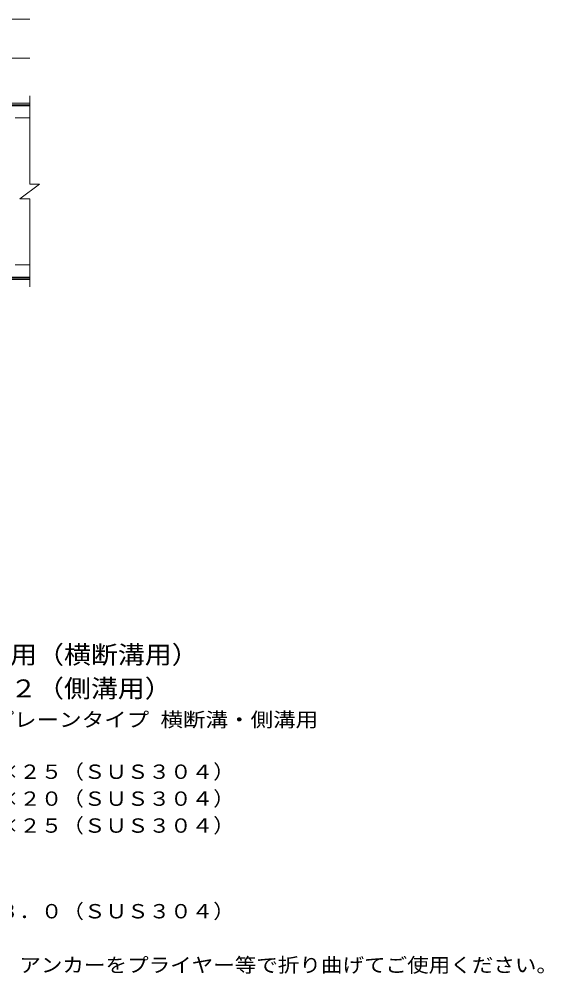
# Model space of a CAD drawing. Units: millimetres on the paper, enlarged 2 times, with parts at other scales. Extents: x -301 to 338, y -274 to 220.
# Drawn here: x 124 to 338.4, y -177.2 to 212.9 of the extents above; entities that cross this region are included whole.
import ezdxf
from ezdxf.enums import TextEntityAlignment as Align

# ---------------------------------------------------------------- set-up
doc = ezdxf.new("R2010")
doc.units = ezdxf.units.MM
doc.header["$LTSCALE"] = 2
doc.linetypes.add('DASHED3', pattern=[4, 3, -1])
for name, color, linetype, lineweight in [('C-1', 2, 'Continuous', 9), ('C-2', 3, 'Continuous', 9), ('C-4', 7, 'Continuous', 9), ('D-5', 7, 'Continuous', 9)]:
    doc.layers.add(name, color=color, linetype=linetype, lineweight=lineweight)
doc.styles.add('ＭＳ ゴシック', font='')
doc.styles.get('ＭＳ ゴシック').set_extended_font_data('MS Gothic')

msp = doc.modelspace()

# ---------------------------------------------------------------- linework, layer by layer
at = {"layer": 'C-1'}
for p, q in [((128.4, 178.487), (-132.6, 178.487)), ((128.4, 177.887), (-132.6, 177.887)), ((128.4, 107.087), (-132.6, 107.086)), ((128.4, 106.487), (-132.6, 106.486))]:
    msp.add_line(p, q, dxfattribs=at)
at = {"layer": 'C-1', "linetype": 'DASHED3'}
for p, q in [((128.4, 172.486), (-132.6, 172.486)), ((128.4, 112.487), (-132.6, 112.486))]:
    msp.add_line(p, q, dxfattribs=at)
at = {"layer": 'C-2'}
for p, q in [((128.4, 181.487), (128.4, 145.487)), ((128.4, 177.487), (96.8, 177.487)), ((124.4, 139.486), (132.4, 145.487)), ((128.4, 145.487), (132.4, 145.487)), ((124.4, 139.486), (128.4, 139.486)), ((128.4, 139.486), (128.4, 103.486)), ((128.4, 107.486), (96.8, 107.486))]:
    msp.add_line(p, q, dxfattribs=at)
at = {"layer": 'C-4'}
for p, q in [((-132.6, 212.886), (128.4, 212.886)), ((-132.6, 196.887), (128.4, 196.887))]:
    msp.add_line(p, q, dxfattribs=at)

# ---------------------------------------------------------------- texts
at = {"layer": 'D-5', "color": 3, "style": 'ＭＳ ゴシック', "width": 1.1}
for s, p in [('※適用荷重：歩行用（横断溝用）', (32.371, -52.684)), ('※適用荷重：Ｔ－２（側溝用）', (32.371, -66.465))]:
    msp.add_text(s, height=7.331, dxfattribs=at).set_placement(p, align=Align.BOTTOM_LEFT)
at = {"layer": 'D-5', "color": 2, "style": 'ＭＳ ゴシック'}
for s, width, p in [('ステンレス製グレーチング プレーンタイプ 横断溝・側溝用', 1.15, (-2.211, -78.049)), ('材質：メインバー\u3000ＦＢ４×２５（ＳＵＳ３０４）', 1.1, (9.731, -99.321)), ('\u3000\u3000\u3000クロスバー\u3000ＦＢ３×２０（ＳＵＳ３０４）', 1.1, (9.731, -110.321)), ('\u3000\u3000\u3000サイドバー\u3000ＦＢ４×２５（ＳＵＳ３０４）', 1.1, (9.731, -121.321)), ('材質：ステンレス鋼板ｔ＝３．０（ＳＵＳ３０４）', 1.1, (9.731, -156.321)), ('施工場所の状況に合わせて、アンカーをプライヤー等で折り曲げてご使用ください。', 1.1, (9.731, -178.321))]:
    msp.add_text(s, height=5.865, dxfattribs=dict(at, width=width)).set_placement(p, align=Align.BOTTOM_LEFT)

doc.saveas('drawing.dxf')
